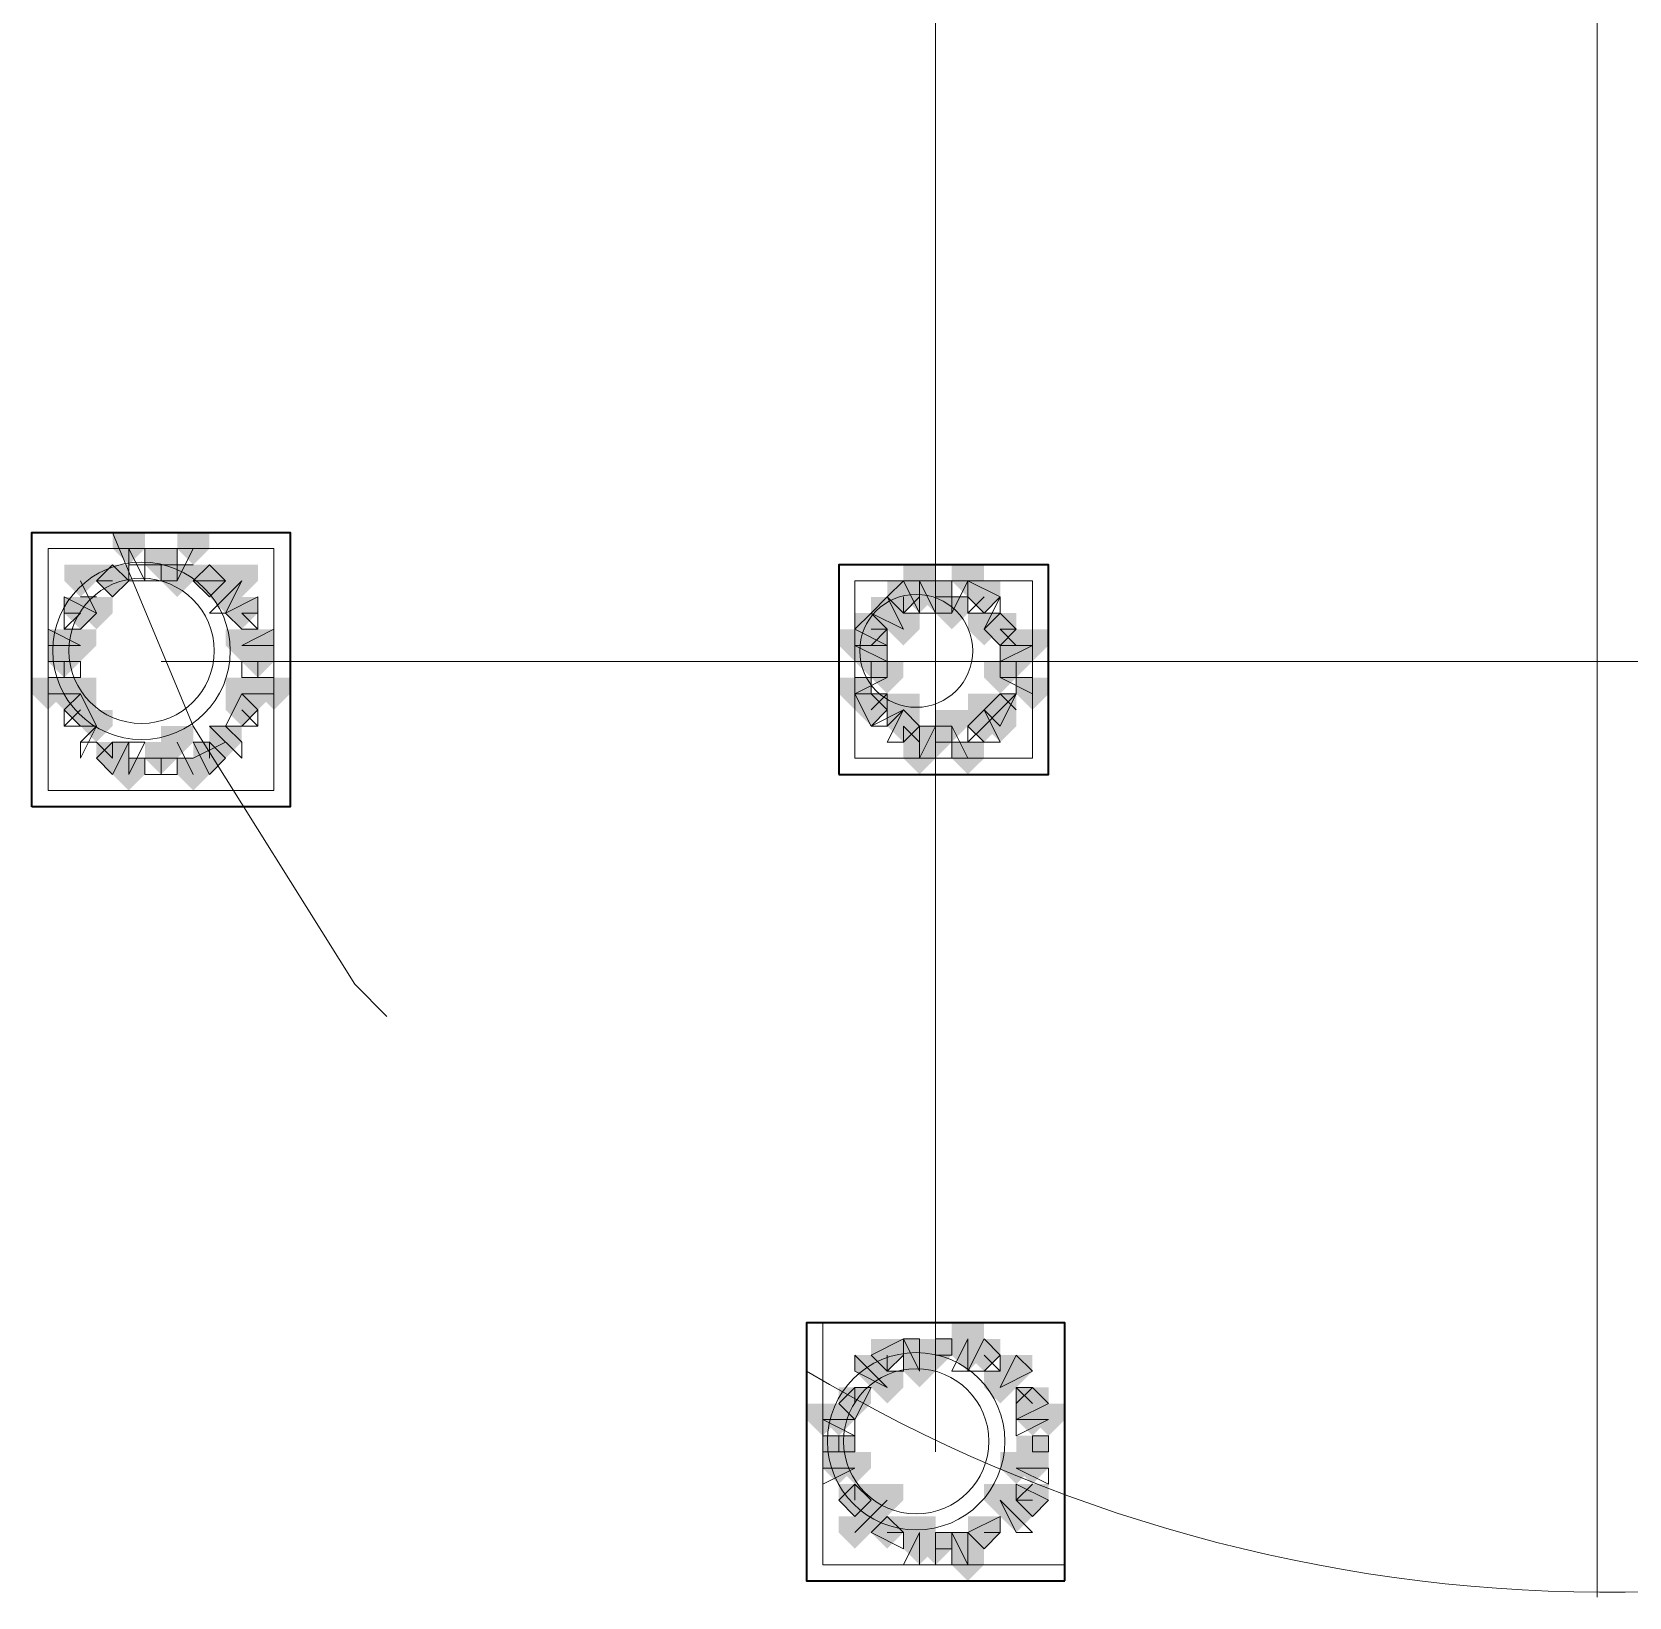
# Model space of a CAD drawing. Header units: millimetres. Extents: x 2315 to 4619, y 1334 to 1897.
# Drawn here: x 3564.09 to 3570.14, y 1548.66 to 1554.59 of the extents above; entities that cross this region are included whole.
import ezdxf

# ---------------------------------------------------------------- set-up
doc = ezdxf.new("R2010")
doc.units = ezdxf.units.MM
for name, color, linetype, true_color in [('PDF_10', 7, 'Continuous', 0x00b85c), ('PDF_AXIS', 7, 'Continuous', 0x00b85c), ('PDF_柱构件', 7, 'Continuous', 0x00b85c), ('PDF_转运站初步方案', 7, 'Continuous', 0x00b85c)]:
    doc.layers.add(name, color=color, linetype=linetype, true_color=true_color)
doc.layers.add('PDF_中心线层', color=1, linetype='Continuous')
doc.layers.add('PDF_粗实线层', color=7, linetype='Continuous')

msp = doc.modelspace()

# ---------------------------------------------------------------- hatches: boundary and pattern name
at = {"layer": 'PDF_10', "transparency": 33554559}
for points in [[(3564.5818, 1552.6298), (3564.5207, 1552.6298), (3564.5207, 1552.5687), (3564.5818, 1552.5076), (3564.6429, 1552.5687), (3564.6429, 1552.6298)], [(3564.5818, 1552.6298), (3564.5207, 1552.6298), (3564.5207, 1552.5687), (3564.5818, 1552.5076), (3564.6429, 1552.5687), (3564.6429, 1552.6298)], [(3564.3985, 1552.5687), (3564.3374, 1552.5687), (3564.3374, 1552.5076), (3564.3985, 1552.4466), (3564.4596, 1552.5076), (3564.4596, 1552.5687)], [(3564.3985, 1552.5687), (3564.3374, 1552.5687), (3564.3374, 1552.5076), (3564.3985, 1552.4466), (3564.4596, 1552.5076), (3564.4596, 1552.5687)], [(3564.3985, 1552.5687), (3564.3374, 1552.5687), (3564.3374, 1552.5076), (3564.3985, 1552.4466), (3564.4596, 1552.5076), (3564.4596, 1552.5687)], [(3564.765, 1552.5687), (3564.7039, 1552.5687), (3564.7039, 1552.5076), (3564.765, 1552.4466), (3564.8261, 1552.5076), (3564.8261, 1552.5687)], [(3564.765, 1552.5687), (3564.7039, 1552.5687), (3564.7039, 1552.5076), (3564.765, 1552.4466), (3564.8261, 1552.5076), (3564.8261, 1552.5687)], [(3564.765, 1552.5687), (3564.7039, 1552.5687), (3564.7039, 1552.5076), (3564.765, 1552.4466), (3564.8261, 1552.5076), (3564.8261, 1552.5687)], [(3567.3915, 1552.5076), (3567.3304, 1552.5076), (3567.3304, 1552.4466), (3567.3915, 1552.3855), (3567.4526, 1552.4466), (3567.4526, 1552.5076)], [(3567.3915, 1552.5076), (3567.3304, 1552.5076), (3567.3304, 1552.4466), (3567.3915, 1552.3855), (3567.4526, 1552.4466), (3567.4526, 1552.5076)], [(3567.5137, 1552.5076), (3567.4526, 1552.5076), (3567.4526, 1552.4466), (3567.5137, 1552.3855), (3567.5747, 1552.4466), (3567.5747, 1552.5076)], [(3567.5137, 1552.5076), (3567.4526, 1552.5076), (3567.4526, 1552.4466), (3567.5137, 1552.3855), (3567.5747, 1552.4466), (3567.5747, 1552.5076)], [(3567.6969, 1552.5076), (3567.6358, 1552.5076), (3567.6358, 1552.4466), (3567.6969, 1552.3855), (3567.758, 1552.4466), (3567.758, 1552.5076)], [(3567.6969, 1552.5076), (3567.6358, 1552.5076), (3567.6358, 1552.4466), (3567.6969, 1552.3855), (3567.758, 1552.4466), (3567.758, 1552.5076)], [(3564.2764, 1552.4466), (3564.2153, 1552.4466), (3564.2153, 1552.3855), (3564.2764, 1552.3244), (3564.3374, 1552.3855), (3564.3374, 1552.4466)], [(3564.2764, 1552.4466), (3564.2153, 1552.4466), (3564.2153, 1552.3855), (3564.2764, 1552.3244), (3564.3374, 1552.3855), (3564.3374, 1552.4466)], [(3564.8872, 1552.4466), (3564.8261, 1552.4466), (3564.8261, 1552.3855), (3564.8872, 1552.3244), (3564.9483, 1552.3855), (3564.9483, 1552.4466)], [(3564.8872, 1552.4466), (3564.8261, 1552.4466), (3564.8261, 1552.3855), (3564.8872, 1552.3244), (3564.9483, 1552.3855), (3564.9483, 1552.4466)], [(3567.2693, 1552.3855), (3567.2083, 1552.3855), (3567.2083, 1552.3244), (3567.2693, 1552.2633), (3567.3304, 1552.3244), (3567.3304, 1552.3855)], [(3567.2693, 1552.3855), (3567.2083, 1552.3855), (3567.2083, 1552.3244), (3567.2693, 1552.2633), (3567.3304, 1552.3244), (3567.3304, 1552.3855)], [(3567.758, 1552.3855), (3567.6969, 1552.3855), (3567.6969, 1552.3244), (3567.758, 1552.2633), (3567.8191, 1552.3244), (3567.8191, 1552.3855)], [(3567.758, 1552.3855), (3567.6969, 1552.3855), (3567.6969, 1552.3244), (3567.758, 1552.2633), (3567.8191, 1552.3244), (3567.8191, 1552.3855)], [(3564.2153, 1552.2633), (3564.1542, 1552.2633), (3564.1542, 1552.2022), (3564.2153, 1552.1412), (3564.2764, 1552.2022), (3564.2764, 1552.2633)], [(3564.2153, 1552.2633), (3564.1542, 1552.2633), (3564.1542, 1552.2022), (3564.2153, 1552.1412), (3564.2764, 1552.2022), (3564.2764, 1552.2633)], [(3564.9483, 1552.2633), (3564.8872, 1552.2633), (3564.8872, 1552.2022), (3564.9483, 1552.1412), (3565.0093, 1552.2022), (3565.0093, 1552.2633)], [(3564.9483, 1552.2633), (3564.8872, 1552.2633), (3564.8872, 1552.2022), (3564.9483, 1552.1412), (3565.0093, 1552.2022), (3565.0093, 1552.2633)], [(3564.9483, 1552.2633), (3564.8872, 1552.2633), (3564.8872, 1552.2022), (3564.9483, 1552.1412), (3565.0093, 1552.2022), (3565.0093, 1552.2633)], [(3567.2693, 1552.2633), (3567.2083, 1552.2633), (3567.2083, 1552.2022), (3567.2693, 1552.1412), (3567.3304, 1552.2022), (3567.3304, 1552.2633)], [(3567.2693, 1552.2633), (3567.2083, 1552.2633), (3567.2083, 1552.2022), (3567.2693, 1552.1412), (3567.3304, 1552.2022), (3567.3304, 1552.2633)], [(3567.8191, 1552.2633), (3567.758, 1552.2633), (3567.758, 1552.2022), (3567.8191, 1552.1412), (3567.8802, 1552.2022), (3567.8802, 1552.2633)], [(3567.8191, 1552.2633), (3567.758, 1552.2633), (3567.758, 1552.2022), (3567.8191, 1552.1412), (3567.8802, 1552.2022), (3567.8802, 1552.2633)], [(3564.2764, 1552.0801), (3564.2153, 1552.0801), (3564.2153, 1552.019), (3564.2764, 1551.9579), (3564.3374, 1552.019), (3564.3374, 1552.0801)], [(3564.2764, 1552.0801), (3564.2153, 1552.0801), (3564.2153, 1552.019), (3564.2764, 1551.9579), (3564.3374, 1552.019), (3564.3374, 1552.0801)], [(3564.8872, 1552.0801), (3564.8261, 1552.0801), (3564.8261, 1552.019), (3564.8872, 1551.9579), (3564.9483, 1552.019), (3564.9483, 1552.0801)], [(3564.8872, 1552.0801), (3564.8261, 1552.0801), (3564.8261, 1552.019), (3564.8872, 1551.9579), (3564.9483, 1552.019), (3564.9483, 1552.0801)], [(3567.2693, 1552.0801), (3567.2083, 1552.0801), (3567.2083, 1552.019), (3567.2693, 1551.9579), (3567.3304, 1552.019), (3567.3304, 1552.0801)], [(3567.2693, 1552.0801), (3567.2083, 1552.0801), (3567.2083, 1552.019), (3567.2693, 1551.9579), (3567.3304, 1552.019), (3567.3304, 1552.0801)], [(3567.758, 1552.0801), (3567.6969, 1552.0801), (3567.6969, 1552.019), (3567.758, 1551.9579), (3567.8191, 1552.019), (3567.8191, 1552.0801)], [(3567.758, 1552.0801), (3567.6969, 1552.0801), (3567.6969, 1552.019), (3567.758, 1551.9579), (3567.8191, 1552.019), (3567.8191, 1552.0801)], [(3567.3915, 1552.019), (3567.3304, 1552.019), (3567.3304, 1551.9579), (3567.3915, 1551.8968), (3567.4526, 1551.9579), (3567.4526, 1552.019)], [(3567.3915, 1552.019), (3567.3304, 1552.019), (3567.3304, 1551.9579), (3567.3915, 1551.8968), (3567.4526, 1551.9579), (3567.4526, 1552.019)], [(3567.6969, 1552.019), (3567.6358, 1552.019), (3567.6358, 1551.9579), (3567.6969, 1551.8968), (3567.758, 1551.9579), (3567.758, 1552.019)], [(3567.6969, 1552.019), (3567.6358, 1552.019), (3567.6358, 1551.9579), (3567.6969, 1551.8968), (3567.758, 1551.9579), (3567.758, 1552.019)], [(3567.5137, 1551.9579), (3567.4526, 1551.9579), (3567.4526, 1551.8968), (3567.5137, 1551.8357), (3567.5747, 1551.8968), (3567.5747, 1551.9579)], [(3567.5137, 1551.9579), (3567.4526, 1551.9579), (3567.4526, 1551.8968), (3567.5137, 1551.8357), (3567.5747, 1551.8968), (3567.5747, 1551.9579)], [(3564.3985, 1551.8968), (3564.3374, 1551.8968), (3564.3374, 1551.8357), (3564.3985, 1551.7747), (3564.4596, 1551.8357), (3564.4596, 1551.8968)], [(3564.3985, 1551.8968), (3564.3374, 1551.8968), (3564.3374, 1551.8357), (3564.3985, 1551.7747), (3564.4596, 1551.8357), (3564.4596, 1551.8968)], [(3564.5818, 1551.8968), (3564.5207, 1551.8968), (3564.5207, 1551.8357), (3564.5818, 1551.7747), (3564.6429, 1551.8357), (3564.6429, 1551.8968)], [(3564.5818, 1551.8968), (3564.5207, 1551.8968), (3564.5207, 1551.8357), (3564.5818, 1551.7747), (3564.6429, 1551.8357), (3564.6429, 1551.8968)], [(3564.765, 1551.8968), (3564.7039, 1551.8968), (3564.7039, 1551.8357), (3564.765, 1551.7747), (3564.8261, 1551.8357), (3564.8261, 1551.8968)], [(3564.765, 1551.8968), (3564.7039, 1551.8968), (3564.7039, 1551.8357), (3564.765, 1551.7747), (3564.8261, 1551.8357), (3564.8261, 1551.8968)], [(3567.3304, 1549.6368), (3567.2693, 1549.6368), (3567.2693, 1549.5757), (3567.3304, 1549.5147), (3567.3915, 1549.5757), (3567.3915, 1549.6368)], [(3567.3304, 1549.6368), (3567.2693, 1549.6368), (3567.2693, 1549.5757), (3567.3304, 1549.5147), (3567.3915, 1549.5757), (3567.3915, 1549.6368)], [(3567.5137, 1549.6368), (3567.4526, 1549.6368), (3567.4526, 1549.5757), (3567.5137, 1549.5147), (3567.5747, 1549.5757), (3567.5747, 1549.6368)], [(3567.5137, 1549.6368), (3567.4526, 1549.6368), (3567.4526, 1549.5757), (3567.5137, 1549.5147), (3567.5747, 1549.5757), (3567.5747, 1549.6368)], [(3567.6969, 1549.6368), (3567.6358, 1549.6368), (3567.6358, 1549.5757), (3567.6969, 1549.5147), (3567.758, 1549.5757), (3567.758, 1549.6368)], [(3567.6969, 1549.6368), (3567.6358, 1549.6368), (3567.6358, 1549.5757), (3567.6969, 1549.5147), (3567.758, 1549.5757), (3567.758, 1549.6368)], [(3567.2083, 1549.4536), (3567.1472, 1549.4536), (3567.1472, 1549.3925), (3567.2083, 1549.3314), (3567.2693, 1549.3925), (3567.2693, 1549.4536)], [(3567.2083, 1549.4536), (3567.1472, 1549.4536), (3567.1472, 1549.3925), (3567.2083, 1549.3314), (3567.2693, 1549.3925), (3567.2693, 1549.4536)], [(3567.8802, 1549.4536), (3567.8191, 1549.4536), (3567.8191, 1549.3925), (3567.8802, 1549.3314), (3567.9412, 1549.3925), (3567.9412, 1549.4536)], [(3567.8802, 1549.4536), (3567.8191, 1549.4536), (3567.8191, 1549.3925), (3567.8802, 1549.3314), (3567.9412, 1549.3925), (3567.9412, 1549.4536)], [(3567.1472, 1549.2703), (3567.0861, 1549.2703), (3567.0861, 1549.2093), (3567.1472, 1549.1482), (3567.2083, 1549.2093), (3567.2083, 1549.2703)], [(3567.1472, 1549.2703), (3567.0861, 1549.2703), (3567.0861, 1549.2093), (3567.1472, 1549.1482), (3567.2083, 1549.2093), (3567.2083, 1549.2703)], [(3567.8802, 1549.2703), (3567.8191, 1549.2703), (3567.8191, 1549.2093), (3567.8802, 1549.1482), (3567.9412, 1549.2093), (3567.9412, 1549.2703)], [(3567.8802, 1549.2703), (3567.8191, 1549.2703), (3567.8191, 1549.2093), (3567.8802, 1549.1482), (3567.9412, 1549.2093), (3567.9412, 1549.2703)], [(3567.2083, 1549.0871), (3567.1472, 1549.0871), (3567.1472, 1549.026), (3567.2083, 1548.9649), (3567.2693, 1549.026), (3567.2693, 1549.0871)], [(3567.2083, 1549.0871), (3567.1472, 1549.0871), (3567.1472, 1549.026), (3567.2083, 1548.9649), (3567.2693, 1549.026), (3567.2693, 1549.0871)], [(3567.2083, 1549.0871), (3567.1472, 1549.0871), (3567.1472, 1549.026), (3567.2083, 1548.9649), (3567.2693, 1549.026), (3567.2693, 1549.0871)], [(3567.8802, 1549.0871), (3567.8191, 1549.0871), (3567.8191, 1549.026), (3567.8802, 1548.9649), (3567.9412, 1549.026), (3567.9412, 1549.0871)], [(3567.8802, 1549.0871), (3567.8191, 1549.0871), (3567.8191, 1549.026), (3567.8802, 1548.9649), (3567.9412, 1549.026), (3567.9412, 1549.0871)], [(3567.3304, 1548.9649), (3567.2693, 1548.9649), (3567.2693, 1548.9039), (3567.3304, 1548.8428), (3567.3915, 1548.9039), (3567.3915, 1548.9649)], [(3567.3304, 1548.9649), (3567.2693, 1548.9649), (3567.2693, 1548.9039), (3567.3304, 1548.8428), (3567.3915, 1548.9039), (3567.3915, 1548.9649)], [(3567.3304, 1548.9649), (3567.2693, 1548.9649), (3567.2693, 1548.9039), (3567.3304, 1548.8428), (3567.3915, 1548.9039), (3567.3915, 1548.9649)], [(3567.6969, 1548.9649), (3567.6358, 1548.9649), (3567.6358, 1548.9039), (3567.6969, 1548.8428), (3567.758, 1548.9039), (3567.758, 1548.9649)], [(3567.6969, 1548.9649), (3567.6358, 1548.9649), (3567.6358, 1548.9039), (3567.6969, 1548.8428), (3567.758, 1548.9039), (3567.758, 1548.9649)], [(3567.5137, 1548.9039), (3567.4526, 1548.9039), (3567.4526, 1548.8428), (3567.5137, 1548.7817), (3567.5747, 1548.8428), (3567.5747, 1548.9039)], [(3567.5137, 1548.9039), (3567.4526, 1548.9039), (3567.4526, 1548.8428), (3567.5137, 1548.7817), (3567.5747, 1548.8428), (3567.5747, 1548.9039)]]:
    msp.add_hatch(color=256, dxfattribs=at).paths.add_polyline_path(points)
at = {"layer": 'PDF_柱构件', "transparency": 33554559}
for points in [[(3564.4596, 1552.6909), (3564.3985, 1552.6909), (3564.3985, 1552.6298), (3564.4596, 1552.5687), (3564.5207, 1552.6298), (3564.5207, 1552.6909)], [(3564.7039, 1552.6909), (3564.6429, 1552.6909), (3564.6429, 1552.6298), (3564.7039, 1552.5687), (3564.765, 1552.6298), (3564.765, 1552.6909)], [(3564.2764, 1552.5687), (3564.2153, 1552.5687), (3564.2153, 1552.5076), (3564.2764, 1552.4466), (3564.3374, 1552.5076), (3564.3374, 1552.5687)], [(3564.6429, 1552.5687), (3564.5818, 1552.5687), (3564.5818, 1552.5076), (3564.6429, 1552.4466), (3564.7039, 1552.5076), (3564.7039, 1552.5687)], [(3564.8872, 1552.5687), (3564.8261, 1552.5687), (3564.8261, 1552.5076), (3564.8872, 1552.4466), (3564.9483, 1552.5076), (3564.9483, 1552.5687)], [(3567.4526, 1552.5687), (3567.3915, 1552.5687), (3567.3915, 1552.5076), (3567.4526, 1552.4466), (3567.5137, 1552.5076), (3567.5137, 1552.5687)], [(3567.6358, 1552.5687), (3567.5747, 1552.5687), (3567.5747, 1552.5076), (3567.6358, 1552.4466), (3567.6969, 1552.5076), (3567.6969, 1552.5687)], [(3564.8261, 1552.5076), (3564.765, 1552.5076), (3564.765, 1552.4466), (3564.8261, 1552.3855), (3564.8872, 1552.4466), (3564.8872, 1552.5076)], [(3567.4526, 1552.5076), (3567.3915, 1552.5076), (3567.3915, 1552.4466), (3567.4526, 1552.3855), (3567.5137, 1552.4466), (3567.5137, 1552.5076)], [(3564.3374, 1552.4466), (3564.2764, 1552.4466), (3564.2764, 1552.3855), (3564.3374, 1552.3244), (3564.3985, 1552.3855), (3564.3985, 1552.4466)], [(3567.3304, 1552.4466), (3567.2693, 1552.4466), (3567.2693, 1552.3855), (3567.3304, 1552.3244), (3567.3915, 1552.3855), (3567.3915, 1552.4466)], [(3567.5747, 1552.4466), (3567.5137, 1552.4466), (3567.5137, 1552.3855), (3567.5747, 1552.3244), (3567.6358, 1552.3855), (3567.6358, 1552.4466)], [(3567.3915, 1552.3855), (3567.3304, 1552.3855), (3567.3304, 1552.3244), (3567.3915, 1552.2633), (3567.4526, 1552.3244), (3567.4526, 1552.3855)], [(3567.6969, 1552.3855), (3567.6358, 1552.3855), (3567.6358, 1552.3244), (3567.6969, 1552.2633), (3567.758, 1552.3244), (3567.758, 1552.3855)], [(3564.2153, 1552.3244), (3564.1542, 1552.3244), (3564.1542, 1552.2633), (3564.2153, 1552.2022), (3564.2764, 1552.2633), (3564.2764, 1552.3244)], [(3564.2764, 1552.3244), (3564.2153, 1552.3244), (3564.2153, 1552.2633), (3564.2764, 1552.2022), (3564.3374, 1552.2633), (3564.3374, 1552.3244)], [(3564.8872, 1552.3244), (3564.8261, 1552.3244), (3564.8261, 1552.2633), (3564.8872, 1552.2022), (3564.9483, 1552.2633), (3564.9483, 1552.3244)], [(3564.9483, 1552.3244), (3564.8872, 1552.3244), (3564.8872, 1552.2633), (3564.9483, 1552.2022), (3565.0093, 1552.2633), (3565.0093, 1552.3244)], [(3567.2083, 1552.3244), (3567.1472, 1552.3244), (3567.1472, 1552.2633), (3567.2083, 1552.2022), (3567.2693, 1552.2633), (3567.2693, 1552.3244)], [(3567.2693, 1552.3244), (3567.2083, 1552.3244), (3567.2083, 1552.2633), (3567.2693, 1552.2022), (3567.3304, 1552.2633), (3567.3304, 1552.3244)], [(3567.8191, 1552.3244), (3567.758, 1552.3244), (3567.758, 1552.2633), (3567.8191, 1552.2022), (3567.8802, 1552.2633), (3567.8802, 1552.3244)], [(3567.8802, 1552.3244), (3567.8191, 1552.3244), (3567.8191, 1552.2633), (3567.8802, 1552.2022), (3567.9412, 1552.2633), (3567.9412, 1552.3244)], [(3567.3304, 1552.2022), (3567.2693, 1552.2022), (3567.2693, 1552.1412), (3567.3304, 1552.0801), (3567.3915, 1552.1412), (3567.3915, 1552.2022)], [(3567.758, 1552.2022), (3567.6969, 1552.2022), (3567.6969, 1552.1412), (3567.758, 1552.0801), (3567.8191, 1552.1412), (3567.8191, 1552.2022)], [(3564.1542, 1552.1412), (3564.0931, 1552.1412), (3564.0931, 1552.0801), (3564.1542, 1552.019), (3564.2153, 1552.0801), (3564.2153, 1552.1412)], [(3564.2153, 1552.1412), (3564.1542, 1552.1412), (3564.1542, 1552.0801), (3564.2153, 1552.019), (3564.2764, 1552.0801), (3564.2764, 1552.1412)], [(3564.2764, 1552.1412), (3564.2153, 1552.1412), (3564.2153, 1552.0801), (3564.2764, 1552.019), (3564.3374, 1552.0801), (3564.3374, 1552.1412)], [(3564.8872, 1552.1412), (3564.8261, 1552.1412), (3564.8261, 1552.0801), (3564.8872, 1552.019), (3564.9483, 1552.0801), (3564.9483, 1552.1412)], [(3564.9483, 1552.1412), (3564.8872, 1552.1412), (3564.8872, 1552.0801), (3564.9483, 1552.019), (3565.0093, 1552.0801), (3565.0093, 1552.1412)], [(3565.0093, 1552.1412), (3564.9483, 1552.1412), (3564.9483, 1552.0801), (3565.0093, 1552.019), (3565.0704, 1552.0801), (3565.0704, 1552.1412)], [(3567.2083, 1552.1412), (3567.1472, 1552.1412), (3567.1472, 1552.0801), (3567.2083, 1552.019), (3567.2693, 1552.0801), (3567.2693, 1552.1412)], [(3567.8802, 1552.1412), (3567.8191, 1552.1412), (3567.8191, 1552.0801), (3567.8802, 1552.019), (3567.9412, 1552.0801), (3567.9412, 1552.1412)], [(3567.3915, 1552.0801), (3567.3304, 1552.0801), (3567.3304, 1552.019), (3567.3915, 1551.9579), (3567.4526, 1552.019), (3567.4526, 1552.0801)], [(3567.6969, 1552.0801), (3567.6358, 1552.0801), (3567.6358, 1552.019), (3567.6969, 1551.9579), (3567.758, 1552.019), (3567.758, 1552.0801)], [(3564.3374, 1552.019), (3564.2764, 1552.019), (3564.2764, 1551.9579), (3564.3374, 1551.8968), (3564.3985, 1551.9579), (3564.3985, 1552.019)], [(3567.5747, 1552.019), (3567.5137, 1552.019), (3567.5137, 1551.9579), (3567.5747, 1551.8968), (3567.6358, 1551.9579), (3567.6358, 1552.019)], [(3567.758, 1552.019), (3567.6969, 1552.019), (3567.6969, 1551.9579), (3567.758, 1551.8968), (3567.8191, 1551.9579), (3567.8191, 1552.019)], [(3564.6429, 1551.9579), (3564.5818, 1551.9579), (3564.5818, 1551.8968), (3564.6429, 1551.8357), (3564.7039, 1551.8968), (3564.7039, 1551.9579)], [(3564.8261, 1551.9579), (3564.765, 1551.9579), (3564.765, 1551.8968), (3564.8261, 1551.8357), (3564.8872, 1551.8968), (3564.8872, 1551.9579)], [(3567.4526, 1551.9579), (3567.3915, 1551.9579), (3567.3915, 1551.8968), (3567.4526, 1551.8357), (3567.5137, 1551.8968), (3567.5137, 1551.9579)], [(3567.4526, 1551.8968), (3567.3915, 1551.8968), (3567.3915, 1551.8357), (3567.4526, 1551.7747), (3567.5137, 1551.8357), (3567.5137, 1551.8968)], [(3567.6358, 1551.8968), (3567.5747, 1551.8968), (3567.5747, 1551.8357), (3567.6358, 1551.7747), (3567.6969, 1551.8357), (3567.6969, 1551.8968)], [(3564.4596, 1551.8357), (3564.3985, 1551.8357), (3564.3985, 1551.7747), (3564.4596, 1551.7136), (3564.5207, 1551.7747), (3564.5207, 1551.8357)], [(3564.7039, 1551.8357), (3564.6429, 1551.8357), (3564.6429, 1551.7747), (3564.7039, 1551.7136), (3564.765, 1551.7747), (3564.765, 1551.8357)], [(3567.6358, 1549.6979), (3567.5747, 1549.6979), (3567.5747, 1549.6368), (3567.6358, 1549.5757), (3567.6969, 1549.6368), (3567.6969, 1549.6979)], [(3567.4526, 1549.6368), (3567.3915, 1549.6368), (3567.3915, 1549.5757), (3567.4526, 1549.5147), (3567.5137, 1549.5757), (3567.5137, 1549.6368)], [(3567.6358, 1549.6368), (3567.5747, 1549.6368), (3567.5747, 1549.5757), (3567.6358, 1549.5147), (3567.6969, 1549.5757), (3567.6969, 1549.6368)], [(3567.2693, 1549.5757), (3567.2083, 1549.5757), (3567.2083, 1549.5147), (3567.2693, 1549.4536), (3567.3304, 1549.5147), (3567.3304, 1549.5757)], [(3567.4526, 1549.5757), (3567.3915, 1549.5757), (3567.3915, 1549.5147), (3567.4526, 1549.4536), (3567.5137, 1549.5147), (3567.5137, 1549.5757)], [(3567.8191, 1549.5757), (3567.758, 1549.5757), (3567.758, 1549.5147), (3567.8191, 1549.4536), (3567.8802, 1549.5147), (3567.8802, 1549.5757)], [(3567.3304, 1549.5147), (3567.2693, 1549.5147), (3567.2693, 1549.4536), (3567.3304, 1549.3925), (3567.3915, 1549.4536), (3567.3915, 1549.5147)], [(3567.758, 1549.5147), (3567.6969, 1549.5147), (3567.6969, 1549.4536), (3567.758, 1549.3925), (3567.8191, 1549.4536), (3567.8191, 1549.5147)], [(3567.0861, 1549.3925), (3567.025, 1549.3925), (3567.025, 1549.3314), (3567.0861, 1549.2703), (3567.1472, 1549.3314), (3567.1472, 1549.3925)], [(3567.1472, 1549.3925), (3567.0861, 1549.3925), (3567.0861, 1549.3314), (3567.1472, 1549.2703), (3567.2083, 1549.3314), (3567.2083, 1549.3925)], [(3567.8802, 1549.3925), (3567.8191, 1549.3925), (3567.8191, 1549.3314), (3567.8802, 1549.2703), (3567.9412, 1549.3314), (3567.9412, 1549.3925)], [(3567.9412, 1549.3925), (3567.8802, 1549.3925), (3567.8802, 1549.3314), (3567.9412, 1549.2703), (3568.0023, 1549.3314), (3568.0023, 1549.3925)], [(3567.1472, 1549.2093), (3567.0861, 1549.2093), (3567.0861, 1549.1482), (3567.1472, 1549.0871), (3567.2083, 1549.1482), (3567.2083, 1549.2093)], [(3567.2083, 1549.2093), (3567.1472, 1549.2093), (3567.1472, 1549.1482), (3567.2083, 1549.0871), (3567.2693, 1549.1482), (3567.2693, 1549.2093)], [(3567.8191, 1549.2093), (3567.758, 1549.2093), (3567.758, 1549.1482), (3567.8191, 1549.0871), (3567.8802, 1549.1482), (3567.8802, 1549.2093)], [(3567.8802, 1549.2093), (3567.8191, 1549.2093), (3567.8191, 1549.1482), (3567.8802, 1549.0871), (3567.9412, 1549.1482), (3567.9412, 1549.2093)], [(3567.3304, 1549.0871), (3567.2693, 1549.0871), (3567.2693, 1549.026), (3567.3304, 1548.9649), (3567.3915, 1549.026), (3567.3915, 1549.0871)], [(3567.758, 1549.0871), (3567.6969, 1549.0871), (3567.6969, 1549.026), (3567.758, 1548.9649), (3567.8191, 1549.026), (3567.8191, 1549.0871)], [(3567.2693, 1549.026), (3567.2083, 1549.026), (3567.2083, 1548.9649), (3567.2693, 1548.9039), (3567.3304, 1548.9649), (3567.3304, 1549.026)], [(3567.8191, 1549.026), (3567.758, 1549.026), (3567.758, 1548.9649), (3567.8191, 1548.9039), (3567.8802, 1548.9649), (3567.8802, 1549.026)], [(3567.2083, 1548.9649), (3567.1472, 1548.9649), (3567.1472, 1548.9039), (3567.2083, 1548.8428), (3567.2693, 1548.9039), (3567.2693, 1548.9649)], [(3567.4526, 1548.9649), (3567.3915, 1548.9649), (3567.3915, 1548.9039), (3567.4526, 1548.8428), (3567.5137, 1548.9039), (3567.5137, 1548.9649)], [(3567.4526, 1548.9039), (3567.3915, 1548.9039), (3567.3915, 1548.8428), (3567.4526, 1548.7817), (3567.5137, 1548.8428), (3567.5137, 1548.9039)], [(3567.6358, 1548.9039), (3567.5747, 1548.9039), (3567.5747, 1548.8428), (3567.6358, 1548.7817), (3567.6969, 1548.8428), (3567.6969, 1548.9039)], [(3567.6358, 1548.8428), (3567.5747, 1548.8428), (3567.5747, 1548.7817), (3567.6358, 1548.7206), (3567.6969, 1548.7817), (3567.6969, 1548.8428)]]:
    msp.add_hatch(color=256, dxfattribs=at).paths.add_polyline_path(points)
at = {"layer": 'PDF_转运站初步方案', "transparency": 33554559}
for points in [[(3564.5818, 1552.6298), (3564.5207, 1552.6298), (3564.5207, 1552.5687), (3564.5818, 1552.5076), (3564.6429, 1552.5687), (3564.6429, 1552.6298)], [(3564.5818, 1552.6298), (3564.5207, 1552.6298), (3564.5207, 1552.5687), (3564.5818, 1552.5076), (3564.6429, 1552.5687), (3564.6429, 1552.6298)], [(3564.3985, 1552.5687), (3564.3374, 1552.5687), (3564.3374, 1552.5076), (3564.3985, 1552.4466), (3564.4596, 1552.5076), (3564.4596, 1552.5687)], [(3564.3985, 1552.5687), (3564.3374, 1552.5687), (3564.3374, 1552.5076), (3564.3985, 1552.4466), (3564.4596, 1552.5076), (3564.4596, 1552.5687)], [(3564.765, 1552.5687), (3564.7039, 1552.5687), (3564.7039, 1552.5076), (3564.765, 1552.4466), (3564.8261, 1552.5076), (3564.8261, 1552.5687)], [(3564.765, 1552.5687), (3564.7039, 1552.5687), (3564.7039, 1552.5076), (3564.765, 1552.4466), (3564.8261, 1552.5076), (3564.8261, 1552.5687)], [(3567.3915, 1552.5076), (3567.3304, 1552.5076), (3567.3304, 1552.4466), (3567.3915, 1552.3855), (3567.4526, 1552.4466), (3567.4526, 1552.5076)], [(3567.3915, 1552.5076), (3567.3304, 1552.5076), (3567.3304, 1552.4466), (3567.3915, 1552.3855), (3567.4526, 1552.4466), (3567.4526, 1552.5076)], [(3567.5137, 1552.5076), (3567.4526, 1552.5076), (3567.4526, 1552.4466), (3567.5137, 1552.3855), (3567.5747, 1552.4466), (3567.5747, 1552.5076)], [(3567.5137, 1552.5076), (3567.4526, 1552.5076), (3567.4526, 1552.4466), (3567.5137, 1552.3855), (3567.5747, 1552.4466), (3567.5747, 1552.5076)], [(3567.6969, 1552.5076), (3567.6358, 1552.5076), (3567.6358, 1552.4466), (3567.6969, 1552.3855), (3567.758, 1552.4466), (3567.758, 1552.5076)], [(3567.6969, 1552.5076), (3567.6358, 1552.5076), (3567.6358, 1552.4466), (3567.6969, 1552.3855), (3567.758, 1552.4466), (3567.758, 1552.5076)], [(3564.2764, 1552.4466), (3564.2153, 1552.4466), (3564.2153, 1552.3855), (3564.2764, 1552.3244), (3564.3374, 1552.3855), (3564.3374, 1552.4466)], [(3564.2764, 1552.4466), (3564.2153, 1552.4466), (3564.2153, 1552.3855), (3564.2764, 1552.3244), (3564.3374, 1552.3855), (3564.3374, 1552.4466)], [(3564.8872, 1552.4466), (3564.8261, 1552.4466), (3564.8261, 1552.3855), (3564.8872, 1552.3244), (3564.9483, 1552.3855), (3564.9483, 1552.4466)], [(3564.8872, 1552.4466), (3564.8261, 1552.4466), (3564.8261, 1552.3855), (3564.8872, 1552.3244), (3564.9483, 1552.3855), (3564.9483, 1552.4466)], [(3567.2693, 1552.3855), (3567.2083, 1552.3855), (3567.2083, 1552.3244), (3567.2693, 1552.2633), (3567.3304, 1552.3244), (3567.3304, 1552.3855)], [(3567.2693, 1552.3855), (3567.2083, 1552.3855), (3567.2083, 1552.3244), (3567.2693, 1552.2633), (3567.3304, 1552.3244), (3567.3304, 1552.3855)], [(3567.758, 1552.3855), (3567.6969, 1552.3855), (3567.6969, 1552.3244), (3567.758, 1552.2633), (3567.8191, 1552.3244), (3567.8191, 1552.3855)], [(3567.758, 1552.3855), (3567.6969, 1552.3855), (3567.6969, 1552.3244), (3567.758, 1552.2633), (3567.8191, 1552.3244), (3567.8191, 1552.3855)], [(3564.2153, 1552.2633), (3564.1542, 1552.2633), (3564.1542, 1552.2022), (3564.2153, 1552.1412), (3564.2764, 1552.2022), (3564.2764, 1552.2633)], [(3564.2153, 1552.2633), (3564.1542, 1552.2633), (3564.1542, 1552.2022), (3564.2153, 1552.1412), (3564.2764, 1552.2022), (3564.2764, 1552.2633)], [(3564.9483, 1552.2633), (3564.8872, 1552.2633), (3564.8872, 1552.2022), (3564.9483, 1552.1412), (3565.0093, 1552.2022), (3565.0093, 1552.2633)], [(3564.9483, 1552.2633), (3564.8872, 1552.2633), (3564.8872, 1552.2022), (3564.9483, 1552.1412), (3565.0093, 1552.2022), (3565.0093, 1552.2633)], [(3567.2693, 1552.2633), (3567.2083, 1552.2633), (3567.2083, 1552.2022), (3567.2693, 1552.1412), (3567.3304, 1552.2022), (3567.3304, 1552.2633)], [(3567.2693, 1552.2633), (3567.2083, 1552.2633), (3567.2083, 1552.2022), (3567.2693, 1552.1412), (3567.3304, 1552.2022), (3567.3304, 1552.2633)], [(3567.8191, 1552.2633), (3567.758, 1552.2633), (3567.758, 1552.2022), (3567.8191, 1552.1412), (3567.8802, 1552.2022), (3567.8802, 1552.2633)], [(3567.8191, 1552.2633), (3567.758, 1552.2633), (3567.758, 1552.2022), (3567.8191, 1552.1412), (3567.8802, 1552.2022), (3567.8802, 1552.2633)], [(3564.2764, 1552.0801), (3564.2153, 1552.0801), (3564.2153, 1552.019), (3564.2764, 1551.9579), (3564.3374, 1552.019), (3564.3374, 1552.0801)], [(3564.2764, 1552.0801), (3564.2153, 1552.0801), (3564.2153, 1552.019), (3564.2764, 1551.9579), (3564.3374, 1552.019), (3564.3374, 1552.0801)], [(3564.8872, 1552.0801), (3564.8261, 1552.0801), (3564.8261, 1552.019), (3564.8872, 1551.9579), (3564.9483, 1552.019), (3564.9483, 1552.0801)], [(3564.8872, 1552.0801), (3564.8261, 1552.0801), (3564.8261, 1552.019), (3564.8872, 1551.9579), (3564.9483, 1552.019), (3564.9483, 1552.0801)], [(3567.2693, 1552.0801), (3567.2083, 1552.0801), (3567.2083, 1552.019), (3567.2693, 1551.9579), (3567.3304, 1552.019), (3567.3304, 1552.0801)], [(3567.2693, 1552.0801), (3567.2083, 1552.0801), (3567.2083, 1552.019), (3567.2693, 1551.9579), (3567.3304, 1552.019), (3567.3304, 1552.0801)], [(3567.758, 1552.0801), (3567.6969, 1552.0801), (3567.6969, 1552.019), (3567.758, 1551.9579), (3567.8191, 1552.019), (3567.8191, 1552.0801)], [(3567.758, 1552.0801), (3567.6969, 1552.0801), (3567.6969, 1552.019), (3567.758, 1551.9579), (3567.8191, 1552.019), (3567.8191, 1552.0801)], [(3567.3915, 1552.019), (3567.3304, 1552.019), (3567.3304, 1551.9579), (3567.3915, 1551.8968), (3567.4526, 1551.9579), (3567.4526, 1552.019)], [(3567.3915, 1552.019), (3567.3304, 1552.019), (3567.3304, 1551.9579), (3567.3915, 1551.8968), (3567.4526, 1551.9579), (3567.4526, 1552.019)], [(3567.6969, 1552.019), (3567.6358, 1552.019), (3567.6358, 1551.9579), (3567.6969, 1551.8968), (3567.758, 1551.9579), (3567.758, 1552.019)], [(3567.6969, 1552.019), (3567.6358, 1552.019), (3567.6358, 1551.9579), (3567.6969, 1551.8968), (3567.758, 1551.9579), (3567.758, 1552.019)], [(3567.5137, 1551.9579), (3567.4526, 1551.9579), (3567.4526, 1551.8968), (3567.5137, 1551.8357), (3567.5747, 1551.8968), (3567.5747, 1551.9579)], [(3567.5137, 1551.9579), (3567.4526, 1551.9579), (3567.4526, 1551.8968), (3567.5137, 1551.8357), (3567.5747, 1551.8968), (3567.5747, 1551.9579)], [(3564.3985, 1551.8968), (3564.3374, 1551.8968), (3564.3374, 1551.8357), (3564.3985, 1551.7747), (3564.4596, 1551.8357), (3564.4596, 1551.8968)], [(3564.3985, 1551.8968), (3564.3374, 1551.8968), (3564.3374, 1551.8357), (3564.3985, 1551.7747), (3564.4596, 1551.8357), (3564.4596, 1551.8968)], [(3564.5818, 1551.8968), (3564.5207, 1551.8968), (3564.5207, 1551.8357), (3564.5818, 1551.7747), (3564.6429, 1551.8357), (3564.6429, 1551.8968)], [(3564.5818, 1551.8968), (3564.5207, 1551.8968), (3564.5207, 1551.8357), (3564.5818, 1551.7747), (3564.6429, 1551.8357), (3564.6429, 1551.8968)], [(3564.765, 1551.8968), (3564.7039, 1551.8968), (3564.7039, 1551.8357), (3564.765, 1551.7747), (3564.8261, 1551.8357), (3564.8261, 1551.8968)], [(3564.765, 1551.8968), (3564.7039, 1551.8968), (3564.7039, 1551.8357), (3564.765, 1551.7747), (3564.8261, 1551.8357), (3564.8261, 1551.8968)], [(3567.3304, 1549.6368), (3567.2693, 1549.6368), (3567.2693, 1549.5757), (3567.3304, 1549.5147), (3567.3915, 1549.5757), (3567.3915, 1549.6368)], [(3567.3304, 1549.6368), (3567.2693, 1549.6368), (3567.2693, 1549.5757), (3567.3304, 1549.5147), (3567.3915, 1549.5757), (3567.3915, 1549.6368)], [(3567.5137, 1549.6368), (3567.4526, 1549.6368), (3567.4526, 1549.5757), (3567.5137, 1549.5147), (3567.5747, 1549.5757), (3567.5747, 1549.6368)], [(3567.5137, 1549.6368), (3567.4526, 1549.6368), (3567.4526, 1549.5757), (3567.5137, 1549.5147), (3567.5747, 1549.5757), (3567.5747, 1549.6368)], [(3567.6969, 1549.6368), (3567.6358, 1549.6368), (3567.6358, 1549.5757), (3567.6969, 1549.5147), (3567.758, 1549.5757), (3567.758, 1549.6368)], [(3567.6969, 1549.6368), (3567.6358, 1549.6368), (3567.6358, 1549.5757), (3567.6969, 1549.5147), (3567.758, 1549.5757), (3567.758, 1549.6368)], [(3567.2083, 1549.4536), (3567.1472, 1549.4536), (3567.1472, 1549.3925), (3567.2083, 1549.3314), (3567.2693, 1549.3925), (3567.2693, 1549.4536)], [(3567.2083, 1549.4536), (3567.1472, 1549.4536), (3567.1472, 1549.3925), (3567.2083, 1549.3314), (3567.2693, 1549.3925), (3567.2693, 1549.4536)], [(3567.8802, 1549.4536), (3567.8191, 1549.4536), (3567.8191, 1549.3925), (3567.8802, 1549.3314), (3567.9412, 1549.3925), (3567.9412, 1549.4536)], [(3567.8802, 1549.4536), (3567.8191, 1549.4536), (3567.8191, 1549.3925), (3567.8802, 1549.3314), (3567.9412, 1549.3925), (3567.9412, 1549.4536)], [(3567.1472, 1549.2703), (3567.0861, 1549.2703), (3567.0861, 1549.2093), (3567.1472, 1549.1482), (3567.2083, 1549.2093), (3567.2083, 1549.2703)], [(3567.1472, 1549.2703), (3567.0861, 1549.2703), (3567.0861, 1549.2093), (3567.1472, 1549.1482), (3567.2083, 1549.2093), (3567.2083, 1549.2703)], [(3567.8802, 1549.2703), (3567.8191, 1549.2703), (3567.8191, 1549.2093), (3567.8802, 1549.1482), (3567.9412, 1549.2093), (3567.9412, 1549.2703)], [(3567.8802, 1549.2703), (3567.8191, 1549.2703), (3567.8191, 1549.2093), (3567.8802, 1549.1482), (3567.9412, 1549.2093), (3567.9412, 1549.2703)], [(3567.2083, 1549.0871), (3567.1472, 1549.0871), (3567.1472, 1549.026), (3567.2083, 1548.9649), (3567.2693, 1549.026), (3567.2693, 1549.0871)], [(3567.2083, 1549.0871), (3567.1472, 1549.0871), (3567.1472, 1549.026), (3567.2083, 1548.9649), (3567.2693, 1549.026), (3567.2693, 1549.0871)], [(3567.8802, 1549.0871), (3567.8191, 1549.0871), (3567.8191, 1549.026), (3567.8802, 1548.9649), (3567.9412, 1549.026), (3567.9412, 1549.0871)], [(3567.8802, 1549.0871), (3567.8191, 1549.0871), (3567.8191, 1549.026), (3567.8802, 1548.9649), (3567.9412, 1549.026), (3567.9412, 1549.0871)], [(3567.3304, 1548.9649), (3567.2693, 1548.9649), (3567.2693, 1548.9039), (3567.3304, 1548.8428), (3567.3915, 1548.9039), (3567.3915, 1548.9649)], [(3567.3304, 1548.9649), (3567.2693, 1548.9649), (3567.2693, 1548.9039), (3567.3304, 1548.8428), (3567.3915, 1548.9039), (3567.3915, 1548.9649)], [(3567.6969, 1548.9649), (3567.6358, 1548.9649), (3567.6358, 1548.9039), (3567.6969, 1548.8428), (3567.758, 1548.9039), (3567.758, 1548.9649)], [(3567.6969, 1548.9649), (3567.6358, 1548.9649), (3567.6358, 1548.9039), (3567.6969, 1548.8428), (3567.758, 1548.9039), (3567.758, 1548.9649)], [(3567.5137, 1548.9039), (3567.4526, 1548.9039), (3567.4526, 1548.8428), (3567.5137, 1548.7817), (3567.5747, 1548.8428), (3567.5747, 1548.9039)], [(3567.5137, 1548.9039), (3567.4526, 1548.9039), (3567.4526, 1548.8428), (3567.5137, 1548.7817), (3567.5747, 1548.8428), (3567.5747, 1548.9039)]]:
    msp.add_hatch(color=256, dxfattribs=at).paths.add_polyline_path(points)

# ---------------------------------------------------------------- linework, layer by layer
at = {"layer": 'PDF_10', "lineweight": 18}
for points in [[(3564.6429, 1552.5687), (3564.5207, 1552.5687)], [(3564.5818, 1552.5076), (3564.5818, 1552.5687)], [(3564.3985, 1552.5076), (3564.3374, 1552.5076)], [(3564.8261, 1552.5076), (3564.7039, 1552.5076)], [(3567.5747, 1552.4466), (3567.5137, 1552.4466), (3567.5137, 1552.5076)], [(3567.4526, 1552.4466), (3567.3915, 1552.3855), (3567.3915, 1552.4466)], [(3567.6969, 1552.3855), (3567.6358, 1552.4466)], [(3567.6358, 1552.3855), (3567.6969, 1552.4466)], [(3564.2153, 1552.3855), (3564.2764, 1552.3855), (3564.2153, 1552.3244)], [(3564.9483, 1552.3244), (3564.8872, 1552.3855), (3564.9483, 1552.3855)], [(3567.2693, 1552.3244), (3567.3304, 1552.3244), (3567.2693, 1552.2633)], [(3567.8191, 1552.2633), (3567.758, 1552.3244), (3567.8191, 1552.3244)], [(3564.1542, 1552.2022), (3564.2153, 1552.2022), (3564.2153, 1552.1412)], [(3564.9483, 1552.1412), (3564.9483, 1552.2022)], [(3567.2083, 1552.2022), (3567.2693, 1552.2022), (3567.2693, 1552.1412)], [(3567.8191, 1552.1412), (3567.8191, 1552.2022), (3567.758, 1552.2022)], [(3567.2693, 1552.0801), (3567.3304, 1552.019)], [(3567.3304, 1552.0801), (3567.2693, 1552.019)], [(3567.758, 1552.019), (3567.8191, 1552.0801)], [(3567.758, 1552.0801), (3567.8191, 1552.019)], [(3564.2153, 1552.019), (3564.2764, 1551.9579)], [(3564.2764, 1552.019), (3564.2153, 1551.9579)], [(3564.8872, 1551.9579), (3564.9483, 1552.019)], [(3564.8872, 1552.019), (3564.9483, 1551.9579)], [(3567.3915, 1551.8968), (3567.3915, 1551.9579), (3567.4526, 1551.8968)], [(3567.5137, 1551.9579), (3567.5137, 1551.8968), (3567.5747, 1551.8968)], [(3567.6358, 1551.8968), (3567.6969, 1551.9579)], [(3567.6358, 1551.9579), (3567.6969, 1551.8968)], [(3564.3374, 1551.8968), (3564.3985, 1551.8357), (3564.3985, 1551.8968)], [(3564.7039, 1551.8357), (3564.8261, 1551.8968)], [(3564.765, 1551.8968), (3564.765, 1551.8357)], [(3564.5207, 1551.8357), (3564.6429, 1551.8357)], [(3564.5818, 1551.8357), (3564.5818, 1551.7747)], [(3567.5137, 1549.6368), (3567.5137, 1549.5757), (3567.5747, 1549.5757)], [(3567.3304, 1549.5757), (3567.3304, 1549.5147), (3567.3915, 1549.5757)], [(3567.6969, 1549.5757), (3567.758, 1549.5147)], [(3567.6969, 1549.5147), (3567.758, 1549.5757)], [(3567.2083, 1549.4536), (3567.2083, 1549.3925), (3567.2083, 1549.4536)], [(3567.8191, 1549.4536), (3567.8802, 1549.3925)], [(3567.8191, 1549.3925), (3567.8802, 1549.4536)], [(3567.2083, 1549.2093), (3567.1472, 1549.2093), (3567.1472, 1549.2703)], [(3567.8802, 1549.2703), (3567.8802, 1549.2093), (3567.9412, 1549.2093)], [(3567.2083, 1549.026), (3567.2083, 1549.0871)], [(3567.8802, 1549.0871), (3567.8191, 1549.026), (3567.8802, 1549.026)], [(3567.3915, 1548.9039), (3567.3304, 1548.9039)], [(3567.5747, 1548.8428), (3567.5137, 1548.8428), (3567.5137, 1548.9039)], [(3567.758, 1548.9039), (3567.6969, 1548.9039), (3567.758, 1548.9039)]]:
    msp.add_lwpolyline(points, dxfattribs=at)
at = {"layer": 'PDF_AXIS', "lineweight": 18}
for points in [[(3564.1542, 1551.7136), (3564.1542, 1552.6298), (3565.0093, 1552.6298), (3565.0093, 1551.7136)], [(3567.2083, 1551.8357), (3567.2083, 1552.5076), (3567.8802, 1552.5076), (3567.8802, 1551.8357)], [(3568.0023, 1548.7817), (3568.0023, 1549.6979), (3567.0861, 1549.6979), (3567.0861, 1548.7817)]]:
    msp.add_lwpolyline(points, close=True, dxfattribs=at)
at = {"layer": 'PDF_中心线层', "color": 112, "lineweight": 18, "true_color": 0x00b85c}
msp.add_lwpolyline([(3570.018, 1560.6925), (3570.018, 1548.6595)], close=True, dxfattribs=at)
for points in [[(3567.5137, 1549.2093), (3567.5137, 1560.1428)], [(3565.4369, 1550.8584), (3565.3147, 1550.9806), (3564.7039, 1551.9579), (3564.3985, 1552.6909)], [(3564.5818, 1552.2022), (3575.5153, 1552.2022)]]:
    msp.add_lwpolyline(points, dxfattribs=at)
msp.add_arc((3570.0656, 1554.6164), 5.939, 239.20546, 0.87023, dxfattribs=at)
at = {"layer": 'PDF_柱构件', "lineweight": 18}
for points in [[(3564.4596, 1552.6298), (3564.5207, 1552.5076), (3564.4596, 1552.5076)], [(3564.6429, 1552.5076), (3564.5207, 1552.5076), (3564.5207, 1552.6298), (3564.6429, 1552.6298)], [(3564.7039, 1552.6298), (3564.6429, 1552.5076)], [(3564.4596, 1552.5076), (3564.3985, 1552.4466), (3564.3374, 1552.5076), (3564.3985, 1552.5687)], [(3564.765, 1552.4466), (3564.7039, 1552.5076), (3564.765, 1552.5687), (3564.8261, 1552.5076)], [(3564.2764, 1552.5076), (3564.3374, 1552.3855)], [(3564.8872, 1552.5076), (3564.8261, 1552.3855), (3564.765, 1552.3855)], [(3567.4526, 1552.3855), (3567.3915, 1552.3855), (3567.3304, 1552.4466), (3567.3915, 1552.5076)], [(3567.4526, 1552.5076), (3567.5137, 1552.3855), (3567.4526, 1552.3855)], [(3567.5747, 1552.3855), (3567.5137, 1552.3855), (3567.5137, 1552.5076), (3567.5747, 1552.5076)], [(3567.6358, 1552.5076), (3567.5747, 1552.3855)], [(3567.6969, 1552.3855), (3567.6358, 1552.3855), (3567.6358, 1552.5076), (3567.758, 1552.4466)], [(3564.3374, 1552.3855), (3564.2764, 1552.3244), (3564.2153, 1552.3244), (3564.2153, 1552.4466)], [(3564.8872, 1552.3244), (3564.8261, 1552.3855), (3564.9483, 1552.4466), (3564.9483, 1552.3244)], [(3567.3304, 1552.4466), (3567.3915, 1552.3244), (3567.2693, 1552.3855)], [(3567.3304, 1552.3244), (3567.3304, 1552.2633), (3567.2083, 1552.3244), (3567.2693, 1552.3855)], [(3567.758, 1552.2633), (3567.6969, 1552.3244), (3567.758, 1552.3855), (3567.8191, 1552.3244)], [(3564.1542, 1552.3244), (3564.2764, 1552.2633), (3564.1542, 1552.2633)], [(3565.0093, 1552.2633), (3564.8872, 1552.2633), (3565.0093, 1552.3244)], [(3567.2083, 1552.2633), (3567.3304, 1552.2633), (3567.3304, 1552.2022)], [(3567.8802, 1552.2633), (3567.758, 1552.2022), (3567.758, 1552.2633)], [(3564.2764, 1552.2022), (3564.2764, 1552.1412), (3564.1542, 1552.1412), (3564.1542, 1552.2022)], [(3564.8872, 1552.1412), (3564.8872, 1552.2022), (3565.0093, 1552.2022), (3565.0093, 1552.1412)], [(3567.3304, 1552.2022), (3567.3304, 1552.1412), (3567.2083, 1552.1412), (3567.2083, 1552.2022)], [(3567.758, 1552.1412), (3567.758, 1552.2022), (3567.8802, 1552.2022), (3567.8802, 1552.1412)], [(3567.2083, 1552.0801), (3567.3304, 1552.1412)], [(3567.8802, 1552.0801), (3567.758, 1552.1412)], [(3564.1542, 1552.0801), (3564.2764, 1552.0801)], [(3564.2764, 1552.0801), (3564.3374, 1551.9579), (3564.2153, 1551.9579), (3564.2153, 1552.019)], [(3564.8261, 1551.9579), (3564.8872, 1552.0801), (3564.9483, 1552.019), (3564.9483, 1551.9579)], [(3565.0093, 1552.0801), (3564.8872, 1552.0801)], [(3567.3304, 1552.0801), (3567.3304, 1552.019), (3567.2693, 1551.9579), (3567.2083, 1552.0801)], [(3567.6969, 1552.019), (3567.758, 1552.0801), (3567.8191, 1552.0801), (3567.758, 1551.9579)], [(3567.2693, 1551.9579), (3567.3915, 1552.019), (3567.3304, 1551.9579)], [(3567.3915, 1552.019), (3567.4526, 1551.9579), (3567.3915, 1551.8968), (3567.3304, 1551.8968)], [(3567.6358, 1551.9579), (3567.6969, 1552.019), (3567.758, 1551.8968), (3567.6358, 1551.8968)], [(3567.758, 1551.9579), (3567.6969, 1552.019)], [(3564.8872, 1551.8357), (3564.765, 1551.9579), (3564.8261, 1551.9579), (3564.8872, 1551.8968)], [(3567.4526, 1551.8357), (3567.4526, 1551.9579), (3567.5137, 1551.9579)], [(3567.5137, 1551.9579), (3567.5747, 1551.9579), (3567.5747, 1551.8357), (3567.5137, 1551.8357)], [(3567.6358, 1551.8357), (3567.5747, 1551.9579)], [(3564.3985, 1551.8968), (3564.4596, 1551.8968), (3564.3985, 1551.7747), (3564.3374, 1551.8357)], [(3564.4596, 1551.7747), (3564.4596, 1551.8968), (3564.5207, 1551.8968)], [(3564.7039, 1551.7747), (3564.6429, 1551.8968)], [(3564.7039, 1551.8968), (3564.765, 1551.8968), (3564.8261, 1551.8357), (3564.765, 1551.7747)], [(3564.5207, 1551.8357), (3564.6429, 1551.8357), (3564.6429, 1551.7747), (3564.5207, 1551.7747)], [(3567.3304, 1549.5147), (3567.3915, 1549.5147), (3567.3915, 1549.6368), (3567.2693, 1549.5757)], [(3567.3915, 1549.6368), (3567.4526, 1549.5147), (3567.4526, 1549.6368)], [(3567.5137, 1549.5757), (3567.5747, 1549.5757), (3567.5747, 1549.6368), (3567.5137, 1549.6368)], [(3567.6358, 1549.6368), (3567.5747, 1549.5147), (3567.6358, 1549.5147)], [(3567.6358, 1549.5147), (3567.758, 1549.5147), (3567.758, 1549.5757), (3567.6969, 1549.6368)], [(3567.2083, 1549.5147), (3567.3304, 1549.4536), (3567.2083, 1549.5757)], [(3567.8191, 1549.5757), (3567.758, 1549.4536), (3567.8802, 1549.5147)], [(3567.2083, 1549.3314), (3567.2693, 1549.4536), (3567.2083, 1549.4536), (3567.1472, 1549.3925)], [(3567.8191, 1549.4536), (3567.8191, 1549.3314), (3567.9412, 1549.3925), (3567.8802, 1549.4536)], [(3567.0861, 1549.3314), (3567.2083, 1549.2703), (3567.2083, 1549.3314)], [(3567.9412, 1549.3314), (3567.8191, 1549.3314), (3567.8191, 1549.2703)], [(3567.2083, 1549.2093), (3567.2083, 1549.2703), (3567.0861, 1549.2703), (3567.0861, 1549.2093)], [(3567.8802, 1549.2703), (3567.8802, 1549.2093), (3567.9412, 1549.2093), (3567.9412, 1549.2703)], [(3567.0861, 1549.0871), (3567.2083, 1549.1482), (3567.0861, 1549.1482)], [(3567.9412, 1549.1482), (3567.8191, 1549.1482), (3567.9412, 1549.0871)], [(3567.2693, 1549.026), (3567.2083, 1549.0871), (3567.1472, 1549.026), (3567.2083, 1548.9649)], [(3567.8191, 1549.0871), (3567.8191, 1549.026), (3567.8802, 1548.9649), (3567.9412, 1549.026)], [(3567.2083, 1548.9039), (3567.3304, 1549.026)], [(3567.8802, 1548.9039), (3567.758, 1549.026), (3567.8191, 1548.9039)], [(3567.3915, 1548.9039), (3567.3304, 1548.9649), (3567.2693, 1548.9039), (3567.3915, 1548.8428)], [(3567.758, 1548.9649), (3567.6358, 1548.9039), (3567.6969, 1548.8428), (3567.758, 1548.9039)], [(3567.4526, 1548.7817), (3567.4526, 1548.9039), (3567.3915, 1548.7817)], [(3567.5747, 1548.9039), (3567.5137, 1548.9039), (3567.5137, 1548.7817), (3567.5747, 1548.7817)], [(3567.6358, 1548.7817), (3567.6358, 1548.9039), (3567.5747, 1548.9039)]]:
    msp.add_lwpolyline(points, close=True, dxfattribs=at)
for points in [[(3564.5207, 1552.5687), (3564.4596, 1552.5687)], [(3564.7039, 1552.5687), (3564.6429, 1552.5687)], [(3564.3374, 1552.4466), (3564.2764, 1552.4466)], [(3567.6358, 1552.4466), (3567.5747, 1552.4466)], [(3567.758, 1552.3855), (3567.6969, 1552.3244), (3567.758, 1552.4466), (3567.758, 1552.3855), (3567.6969, 1552.3855)], [(3567.2693, 1552.1412), (3567.2693, 1552.0801)], [(3567.8191, 1552.0801), (3567.8191, 1552.1412)], [(3567.3304, 1552.019), (3567.3304, 1551.9579)], [(3567.6969, 1551.9579), (3567.758, 1552.019)], [(3564.2764, 1551.8968), (3564.3374, 1551.9579), (3564.2764, 1551.8357), (3564.2764, 1551.8968), (3564.3374, 1551.8968)], [(3567.5747, 1551.8968), (3567.6358, 1551.8968)], [(3564.4596, 1551.8357), (3564.5207, 1551.8357)], [(3564.6429, 1551.8357), (3564.7039, 1551.8357)]]:
    msp.add_lwpolyline(points, dxfattribs=at)
at = {"layer": 'PDF_粗实线层', "color": 112, "lineweight": 35, "true_color": 0x00b85c}
for points in [[(3564.0931, 1551.6525), (3564.0931, 1552.6909), (3565.0704, 1552.6909), (3565.0704, 1551.6525)], [(3567.1472, 1551.7747), (3567.9412, 1551.7747), (3567.9412, 1552.5687), (3567.1472, 1552.5687)], [(3568.0023, 1548.7206), (3568.0023, 1549.6979), (3567.025, 1549.6979), (3567.025, 1548.7206)]]:
    msp.add_lwpolyline(points, close=True, dxfattribs=at)
at = {"layer": 'PDF_转运站初步方案', "lineweight": 18}
for centre, radius in [((3564.5081, 1552.2426), 0.3359), ((3564.5081, 1552.2426), 0.2749), ((3567.4402, 1552.2426), 0.2138), ((3567.4402, 1552.2426), 0.2138), ((3567.4402, 1549.2495), 0.3359), ((3567.4402, 1549.2495), 0.2749)]:
    msp.add_circle(centre, radius, dxfattribs=at)

doc.saveas('drawing.dxf')
